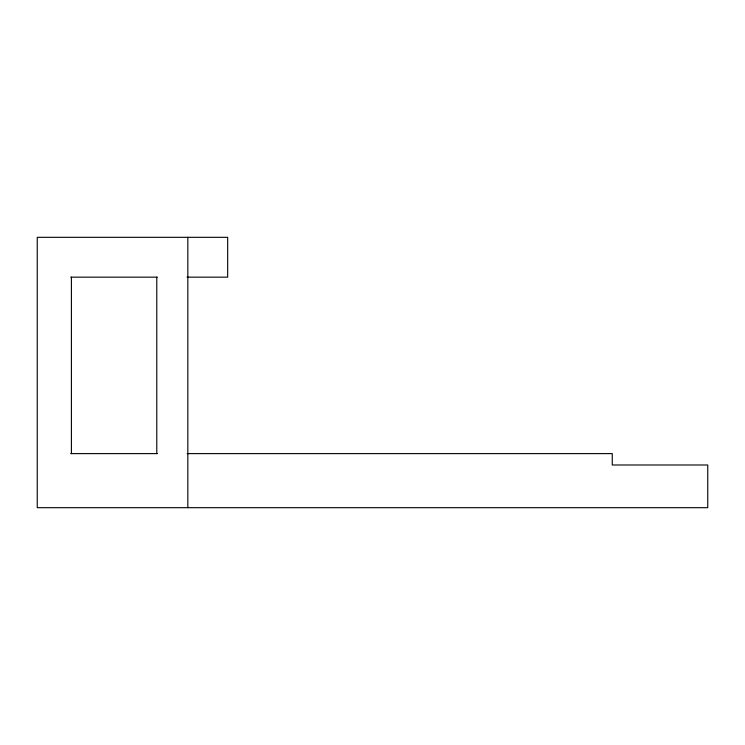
<?xml version="1.0" encoding="UTF-8"?>
<svg xmlns="http://www.w3.org/2000/svg" width="745" height="745" viewBox="0 0 745 745"><rect width="100%" height="100%" fill="white"/><g stroke="black" fill="none" stroke-linecap="round" stroke-linejoin="round"><path stroke-width="1.12" d="M70.775 277.159L157.279 277.159M187.042 277.159L227.672 277.159L227.672 237.32L37.25 237.32L37.25 507.68L707.75 507.68L707.75 464.992L612.26 464.992L612.26 453.612L187.144 453.612M70.775 453.612L157.316 453.612M187.833 237.32L187.833 507.68M156.776 277.159L156.776 453.612M71.399 277.159L71.399 453.612"/></g></svg>
